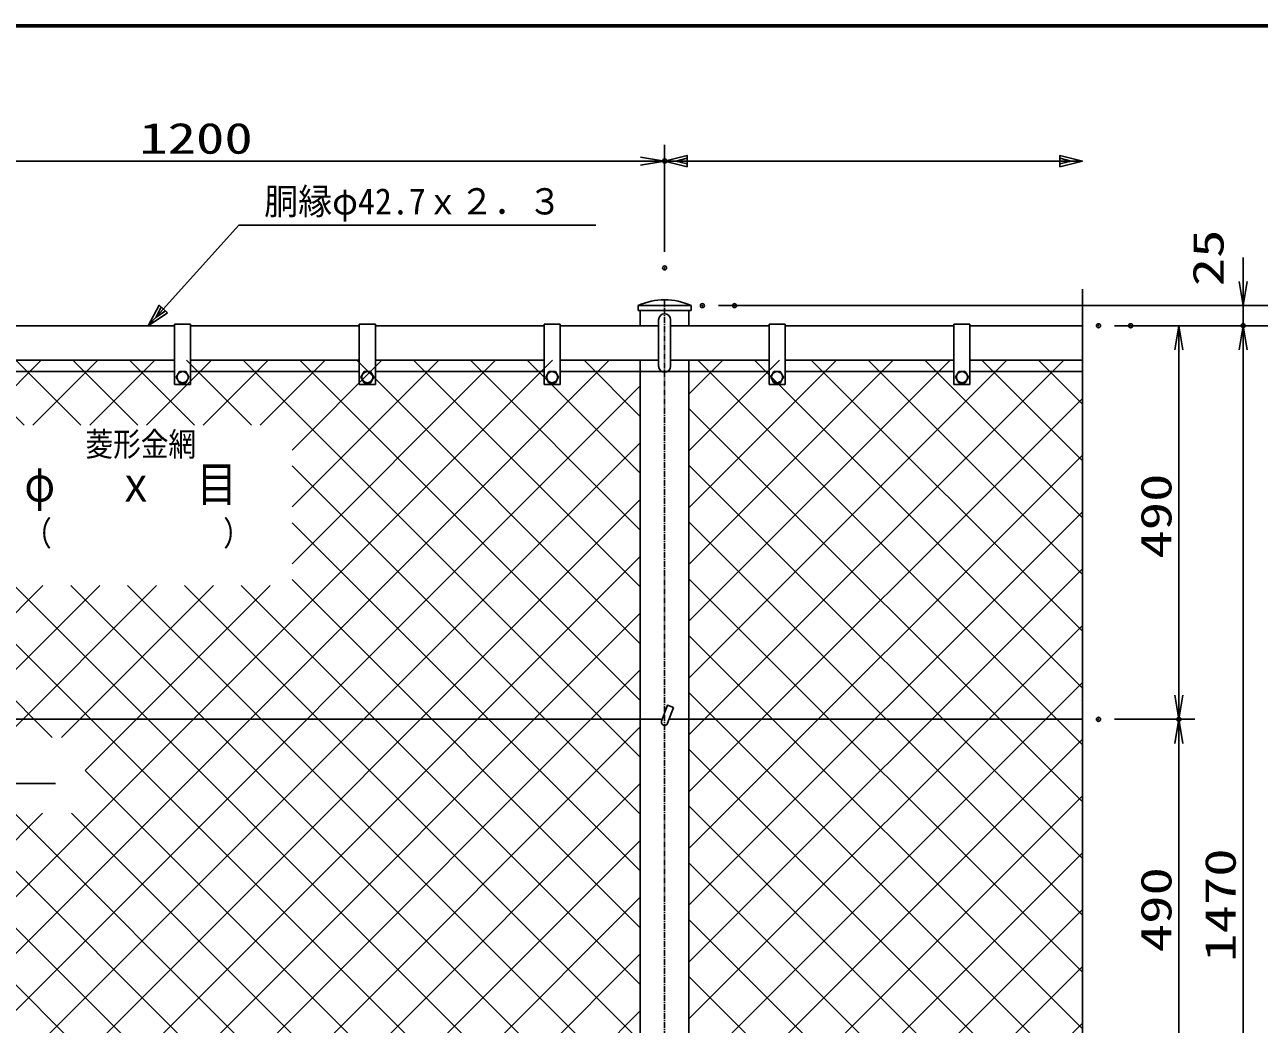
# Model space of a CAD drawing. Units: millimetres, scale not verified. Extents: x -2950 to 2950, y -2100 to 2100.
# Drawn here: x -1574 to -38, y 706 to 1950 of the extents above; entities that cross this region are included whole.
import ezdxf
from ezdxf.enums import TextEntityAlignment as Align

# ---------------------------------------------------------------- set-up
doc = ezdxf.new("R2010")
doc.units = ezdxf.units.MM
doc.header["$LTSCALE"] = 10
doc.header["$PDMODE"] = 32
doc.header["$PDSIZE"] = 5
doc.linetypes.add('USER1', pattern=[1.125, 0.75, -0.125, 0.125, -0.125])
for name, color, linetype, lineweight in [('0-1_1', 7, 'Continuous', 25), ('0-2_0', 7, 'Continuous', 25), ('0-3_2', 7, 'Continuous', 25), ('0-4_EXTCNT-L', 2, 'Continuous', 25), ('0-6_WAKU', 7, 'Continuous', 25)]:
    doc.layers.add(name, color=color, linetype=linetype, lineweight=lineweight)
doc.layers.add('0-5_DEFPOINTS', color=7, linetype='Continuous')
doc.styles.add('ＭＳ ゴシック', font='')
doc.styles.get('ＭＳ ゴシック').set_extended_font_data('MS Gothic')

# ---------------------------------------------------------------- blocks, each defined once
blk = doc.blocks.new('C41')
at = {"layer": '0-1_1', "color": 4}
for points in [[(14698.2, 37722.4), (15824.6, 38972.4), (20269.6, 38972.4)], [(14911.6, 37907), (14791.9, 37826.4), (14859.6, 37953.9)]]:
    blk.add_lwpolyline(points, dxfattribs=at)
blk.add_lwpolyline([(14937.6, 37883.6), (14698.2, 37722.4), (14833.6, 37977.3)], close=True, dxfattribs=at)
blk = doc.blocks.new('DARROWS')
at = {"layer": '0-2_0', "color": 2}
blk.add_line((0, 0), (-9.991, 0), dxfattribs=at)
blk.add_lwpolyline([(-10, -1.667), (0, 0), (-10, 1.667)], dxfattribs=at)
blk = doc.blocks.new('C40')
at = {"layer": '0-1_1', "color": 4}
blk.add_line((34816.5, 35106.8), (34824.6, 35099.4), dxfattribs=at)
blk = doc.blocks.new('X60')
at = {"layer": '0-2_0', "color": 4}
for p, q in [((14605.3, 23797.7), (25612.3, 34804.7)), ((14605.3, 24504.8), (24905.2, 34804.7)), ((14605.3, 31575.8), (17834.1, 34804.7)), ((14605.3, 32282.9), (17127, 34804.7)), ((14605.3, 32990), (16419.9, 34804.7)), ((14605.3, 33697.2), (15712.8, 34804.7)), ((14605.3, 34404.3), (15005.7, 34804.7)), ((25999.3, 23498.2), (14692.8, 34804.7)), ((17672.9, 32531.6), (15399.9, 34804.7)), ((17672.9, 33238.7), (16107, 34804.7)), ((17672.9, 33945.9), (16814.1, 34804.7)), ((18330.6, 33995.3), (17521.2, 34804.7)), ((17731.9, 33995.3), (18541.2, 34804.7)), ((19037.7, 33995.3), (18228.3, 34804.7)), ((18439, 33995.3), (19248.3, 34804.7)), ((19744.8, 33995.3), (18935.4, 34804.7)), ((19146.1, 33995.3), (19955.4, 34804.7)), ((20451.9, 33995.3), (19642.5, 34804.7)), ((19853.2, 33995.3), (20662.5, 34804.7)), ((21159, 33995.3), (20349.7, 34804.7)), ((20560.3, 33995.3), (21369.6, 34804.7)), ((25999.3, 29862.2), (21056.8, 34804.7)), ((21267.4, 33995.3), (22076.8, 34804.7)), ((21664.5, 32271.1), (24198.1, 34804.7)), ((21664.5, 32978.2), (23491, 34804.7)), ((21664.5, 33685.3), (22783.9, 34804.7)), ((25999.3, 30569.3), (21763.9, 34804.7)), ((25999.3, 31276.4), (22471, 34804.7)), ((25999.3, 31983.5), (23178.1, 34804.7)), ((25999.3, 32690.6), (23885.2, 34804.7)), ((25999.3, 33397.7), (24592.3, 34804.7)), ((25999.3, 34104.8), (25299.4, 34804.7)), ((14605.3, 23090.6), (25999.3, 34484.6)), ((18680.2, 30110.1), (14605.3, 34185.1)), ((14605.3, 30868.7), (17672.9, 33936.4)), ((14605.3, 22383.4), (25999.3, 33777.4)), ((17973.1, 30110.1), (14605.3, 33478)), ((25999.3, 29155.1), (21664.5, 33489.9)), ((14605.3, 30161.6), (17672.9, 33229.3)), ((14605.3, 21676.3), (25999.3, 33070.3)), ((17266, 30110.1), (14605.3, 32770.9)), ((25999.3, 28448), (21664.5, 32782.8)), ((14605.3, 29454.5), (17672.9, 32522.2)), ((14605.3, 20969.2), (25999.3, 32363.2)), ((16675.1, 29994), (14605.3, 32063.8)), ((14605.3, 28747.4), (17858.1, 32000.2)), ((16675.1, 30110.1), (18565.2, 32000.2)), ((17382.2, 30110.1), (19272.3, 32000.2)), ((18089.3, 30110.1), (19979.4, 32000.2)), ((25999.3, 24205.3), (18204.4, 32000.2)), ((18796.4, 30110.1), (20686.5, 32000.2)), ((25999.3, 24912.4), (18911.5, 32000.2)), ((19091, 29697.6), (21393.6, 32000.2)), ((25999.3, 25619.5), (19618.6, 32000.2)), ((25999.3, 26326.6), (20325.7, 32000.2)), ((25999.3, 27033.7), (21032.8, 32000.2)), ((25999.3, 27740.8), (21664.5, 32075.7)), ((15217.8, 20874.7), (25999.3, 31656.1)), ((16675.1, 29286.9), (14605.3, 31356.7)), ((15924.9, 20874.7), (25999.3, 30949)), ((22180, 23074.8), (14605.3, 30649.6)), ((16632, 20874.7), (25999.3, 30241.9)), ((14605.3, 28040.3), (16675.1, 30110.1)), ((21472.9, 23074.8), (14605.3, 29942.5)), ((25999.3, 22791.1), (19091, 29699.4)), ((17339.1, 20874.7), (25999.3, 29534.8)), ((14605.3, 27333.2), (16675.1, 29403)), ((20765.8, 23074.8), (14605.3, 29235.4)), ((14605.3, 25211.9), (18558.5, 29165.1)), ((14605.3, 25919), (17851.4, 29165.1)), ((14605.3, 26626.1), (17144.3, 29165.1)), ((22887.1, 23074.8), (16796.8, 29165.1)), ((23594.2, 23074.8), (17504, 29165.1)), ((24301.3, 23074.8), (18211.1, 29165.1)), ((25008.4, 23074.8), (18918.2, 29165.1)), ((18046.2, 20874.7), (25999.3, 28827.7)), ((20719.1, 22414.4), (14605.3, 28528.2)), ((20953.5, 23074.8), (25999.3, 28120.6)), ((21551.7, 20874.7), (14605.3, 27821.1)), ((21660.6, 23074.8), (25999.3, 27413.5)), ((20844.6, 20874.7), (14605.3, 27114)), ((22367.7, 23074.8), (25999.3, 26706.4)), ((20137.5, 20874.7), (14605.3, 26406.9)), ((23074.8, 23074.8), (25999.3, 25999.3)), ((19430.4, 20874.7), (14605.3, 25699.8)), ((23781.9, 23074.8), (25999.3, 25292.2)), ((18723.3, 20874.7), (14605.3, 24992.7)), ((24489, 23074.8), (25999.3, 24585.1)), ((18016.2, 20874.7), (14605.3, 24285.6)), ((25196.1, 23074.8), (25999.3, 23878)), ((17309.1, 20874.7), (14605.3, 23578.5)), ((25498.4, 22670), (25999.3, 23170.8)), ((16602, 20874.7), (14605.3, 22871.4)), ((18753.4, 20874.7), (20719.1, 22840.4)), ((24410.2, 20874.7), (25999.3, 22463.7)), ((25999.3, 22084), (25498.4, 22584.9)), ((15894.9, 20874.7), (14605.3, 22164.3)), ((19460.5, 20874.7), (20719.1, 22133.3)), ((20167.6, 20874.7), (21317.7, 22024.8)), ((20874.7, 20874.7), (22024.8, 22024.8)), ((22258.8, 20874.7), (21108.7, 22024.8)), ((21581.8, 20874.7), (22731.9, 22024.8)), ((22965.9, 20874.7), (21815.9, 22024.8)), ((22288.9, 20874.7), (23439, 22024.8)), ((23673.1, 20874.7), (22523, 22024.8)), ((22996, 20874.7), (24146.1, 22024.8)), ((24380.2, 20874.7), (23230.1, 22024.8)), ((23703.1, 20874.7), (24853.2, 22024.8)), ((25087.3, 20874.7), (23937.2, 22024.8)), ((25794.4, 20874.7), (24644.3, 22024.8)), ((25999.3, 21376.9), (25351.4, 22024.8)), ((25117.3, 20874.7), (25999.3, 21756.6)), ((15187.8, 20874.7), (14605.3, 21457.2)), ((25824.4, 20874.7), (25999.3, 21049.5))]:
    blk.add_line(p, q, dxfattribs=at)
blk = doc.blocks.new('X61')
at = {"layer": '0-2_0', "color": 4}
for p, q in [((26605.3, 30140.8), (31269.1, 34804.7)), ((26605.3, 30847.9), (30562, 34804.7)), ((26605.3, 31555), (29854.9, 34804.7)), ((26605.3, 32262.1), (29147.8, 34804.7)), ((26605.3, 32969.2), (28440.7, 34804.7)), ((26605.3, 33676.3), (27733.6, 34804.7)), ((26605.3, 34383.4), (27026.5, 34804.7)), ((31502.3, 30016), (26713.6, 34804.7)), ((31502.3, 30723.1), (27420.7, 34804.7)), ((31502.3, 31430.2), (28127.8, 34804.7)), ((31502.3, 32137.3), (28834.9, 34804.7)), ((31502.3, 32844.4), (29542, 34804.7)), ((31502.3, 33551.6), (30249.1, 34804.7)), ((31502.3, 34258.7), (30956.3, 34804.7)), ((26605.3, 29433.7), (31502.3, 34330.7)), ((31502.3, 29308.9), (26605.3, 34205.9)), ((26605.3, 28726.6), (31502.3, 33623.6)), ((31502.3, 28601.8), (26605.3, 33498.8)), ((26605.3, 28019.5), (31502.3, 32916.5)), ((31502.3, 27894.7), (26605.3, 32791.7)), ((26605.3, 27312.4), (31502.3, 32209.4)), ((31502.3, 27187.6), (26605.3, 32084.6)), ((26605.3, 26605.3), (31502.3, 31502.3)), ((31502.3, 26480.5), (26605.3, 31377.5)), ((26605.3, 25898.2), (31502.3, 30795.2)), ((31502.3, 25773.4), (26605.3, 30670.4)), ((26605.3, 25191.1), (31502.3, 30088.1)), ((31502.3, 25066.3), (26605.3, 29963.3)), ((26605.3, 24483.9), (31502.3, 29380.9)), ((31502.3, 24359.2), (26605.3, 29256.2)), ((26605.3, 23776.8), (31502.3, 28673.8)), ((31502.3, 23652.1), (26605.3, 28549.1)), ((26605.3, 23069.7), (31502.3, 27966.7)), ((31502.3, 22945), (26605.3, 27842)), ((26605.3, 22362.6), (31502.3, 27259.6)), ((31502.3, 22237.8), (26605.3, 27134.8)), ((26605.3, 21655.5), (31502.3, 26552.5)), ((31502.3, 21530.7), (26605.3, 26427.7)), ((26605.3, 20948.4), (31502.3, 25845.4)), ((31451.2, 20874.7), (26605.3, 25720.6)), ((27238.6, 20874.7), (31502.3, 25138.3)), ((30744.1, 20874.7), (26605.3, 25013.5)), ((30037, 20874.7), (26605.3, 24306.4)), ((27945.7, 20874.7), (31502.3, 24431.2)), ((28652.8, 20874.7), (31502.3, 23724.1)), ((29329.9, 20874.7), (26605.3, 23599.3)), ((29360, 20874.7), (31502.3, 23017)), ((28622.8, 20874.7), (26605.3, 22892.2)), ((30067.1, 20874.7), (31502.3, 22309.9)), ((27915.7, 20874.7), (26605.3, 22185.1)), ((30774.2, 20874.7), (31502.3, 21602.8)), ((27208.6, 20874.7), (26605.3, 21478)), ((31481.3, 20874.7), (31502.3, 20895.7))]:
    blk.add_line(p, q, dxfattribs=at)

msp = doc.modelspace()

# ---------------------------------------------------------------- linework, layer by layer
at = {"layer": '0-1_1', "color": 2}
for p, q in [((-57.68, 1630.4), (-57.68, 1660.4)), ((-57.68, 1600.4), (-57.68, 1575.4)), ((-57.68, 1545.4), (-57.68, 135.4)), ((-57.68, 1545.4), (-57.68, 1515.4))]:
    msp.add_line(p, q, dxfattribs=at)
at = {"layer": '0-1_1', "color": 4}
for p, q in [((-257.68, 1620.94), (-257.68, 367.26)), ((-1735.46, 1005.4), (-1535.96, 1005.4))]:
    msp.add_line(p, q, dxfattribs=at)
at = {"layer": '0-1_1'}
for p, q in [((-744.68, 1600.4), (-810.68, 1600.4)), ((-810.68, 1600.4), (-810.68, 1594.4)), ((-744.68, 1600.4), (-744.68, 1594.4)), ((-744.68, 1594.4), (-810.68, 1594.4)), ((-807.98, 1594.4), (-807.98, 1575.4)), ((-785.18, 1582.78), (-785.18, 1524.9)), ((-770.18, 1582.78), (-770.18, 1524.9)), ((-747.38, 1594.4), (-747.38, 1575.4)), ((-1387.68, 1575.4), (-1597.68, 1575.4)), ((-1387.68, 1577.4), (-1387.68, 1502.4)), ((-1367.68, 1577.4), (-1387.68, 1577.4)), ((-1367.68, 1577.4), (-1367.68, 1502.4)), ((-1157.68, 1575.4), (-1367.68, 1575.4)), ((-1157.68, 1577.4), (-1157.68, 1502.4)), ((-1137.68, 1577.4), (-1157.68, 1577.4)), ((-1137.68, 1577.4), (-1137.68, 1502.4)), ((-927.68, 1575.4), (-1137.68, 1575.4)), ((-927.68, 1577.4), (-927.68, 1502.4)), ((-907.68, 1577.4), (-927.68, 1577.4)), ((-907.68, 1577.4), (-907.68, 1502.4)), ((-785.18, 1575.4), (-907.68, 1575.4)), ((-647.68, 1575.4), (-770.18, 1575.4)), ((-647.68, 1577.4), (-647.68, 1502.4)), ((-647.68, 1577.4), (-627.68, 1577.4)), ((-627.68, 1577.4), (-627.68, 1502.4)), ((-417.68, 1575.4), (-627.68, 1575.4)), ((-417.68, 1577.4), (-417.68, 1502.4)), ((-417.68, 1577.4), (-397.68, 1577.4)), ((-397.68, 1577.4), (-397.68, 1502.4)), ((-257.68, 1575.4), (-397.68, 1575.4)), ((-1387.68, 1532.4), (-1597.68, 1532.4)), ((-1157.68, 1532.4), (-1367.68, 1532.4)), ((-927.68, 1532.4), (-1137.68, 1532.4)), ((-785.18, 1532.4), (-907.68, 1532.4)), ((-807.98, 1532.4), (-807.98, 139.4)), ((-647.68, 1532.4), (-770.18, 1532.4)), ((-747.38, 1532.4), (-747.38, 139.4)), ((-417.68, 1532.4), (-627.68, 1532.4)), ((-257.68, 1532.4), (-397.68, 1532.4)), ((-1387.68, 1518.4), (-1597.68, 1518.4)), ((-1157.68, 1518.4), (-1367.68, 1518.4)), ((-927.68, 1518.4), (-1137.68, 1518.4)), ((-807.98, 1518.4), (-907.68, 1518.4)), ((-647.68, 1518.4), (-807.98, 1518.4)), ((-417.68, 1518.4), (-627.68, 1518.4)), ((-257.68, 1518.4), (-397.68, 1518.4)), ((-1367.68, 1502.4), (-1387.68, 1502.4)), ((-1137.68, 1502.4), (-1157.68, 1502.4)), ((-907.68, 1502.4), (-927.68, 1502.4)), ((-647.68, 1502.4), (-627.68, 1502.4)), ((-417.68, 1502.4), (-397.68, 1502.4)), ((-773.92, 1080.47), (-766.74, 1100.2)), ((-780.64, 1085.4), (-1972.13, 1085.4)), ((-257.68, 1085.4), (-772.13, 1085.4))]:
    msp.add_line(p, q, dxfattribs=at)
at = {"layer": '0-1_1', "color": 4, "linetype": 'USER1'}
msp.add_line((-777.68, 1608.4), (-777.68, -209.6), dxfattribs=at)
at = {"layer": '0-1_1', "color": 1}
for p, q in [((-710.68, 1600.4), (-37.68, 1600.4)), ((-217.68, 1575.4), (-37.68, 1575.4)), ((-177.68, 1575.4), (-37.68, 1575.4)), ((-177.68, 1575.4), (40.42, 1575.4))]:
    msp.add_line(p, q, dxfattribs=at)
at = {"layer": '0-1_1', "color": 4}
msp.add_lwpolyline([(-749.68, 1773.4), (-777.68, 1780.4), (-749.68, 1787.4)], close=True, dxfattribs=at)
for points in [[(-777.68, 1780.4), (-257.68, 1780.4), (-285.68, 1773.4), (-285.68, 1787.4), (-257.68, 1780.4)], [(-749.68, 1776.9), (-763.68, 1780.4), (-749.68, 1783.9)], [(-285.68, 1783.9), (-271.68, 1780.4), (-285.68, 1776.9)]]:
    msp.add_lwpolyline(points, dxfattribs=at)
at = {"layer": '0-1_1'}
msp.add_lwpolyline([(-781.44, 1083.2), (-774.26, 1102.94), (-766.74, 1100.2)], dxfattribs=at)
for centre, radius, start, end in [((-777.68, 1582.78), 7.5, 359.99999, 179.99999), ((-777.68, 1524.9), 7.5, 180, 0), ((-777.68, 1081.84), 4, 159.99965, 339.99972)]:
    msp.add_arc(centre, radius, start, end, dxfattribs=at)
at = {"layer": '0-3_2'}
for p, q in [((-921.68, 1518.32), (-925.68, 1511.4)), ((-925.68, 1511.4), (-921.68, 1504.47)), ((-913.68, 1518.32), (-921.68, 1518.32)), ((-909.68, 1511.4), (-913.68, 1518.32)), ((-913.68, 1504.47), (-909.68, 1511.4)), ((-415.68, 1511.4), (-411.68, 1518.32)), ((-411.68, 1504.47), (-415.68, 1511.4)), ((-411.68, 1518.32), (-403.68, 1518.32)), ((-403.68, 1518.32), (-399.68, 1511.4)), ((-399.68, 1511.4), (-403.68, 1504.47)), ((-921.68, 1504.47), (-913.68, 1504.47)), ((-403.68, 1504.47), (-411.68, 1504.47))]:
    msp.add_line(p, q, dxfattribs=at)
for points in [[(-1369.68, 1511.4), (-1373.68, 1518.32), (-1381.68, 1518.32), (-1385.68, 1511.4), (-1381.68, 1504.47), (-1373.68, 1504.47)], [(-1139.68, 1511.4), (-1143.68, 1518.32), (-1151.68, 1518.32), (-1155.68, 1511.4), (-1151.68, 1504.47), (-1143.68, 1504.47)], [(-645.68, 1511.4), (-641.68, 1518.32), (-633.68, 1518.32), (-629.68, 1511.4), (-633.68, 1504.47), (-641.68, 1504.47)]]:
    msp.add_lwpolyline(points, close=True, dxfattribs=at)
for centre in [(-1377.68, 1511.4), (-1147.68, 1511.4), (-917.68, 1511.4), (-637.68, 1511.4), (-407.68, 1511.4)]:
    msp.add_circle(centre, 6.93, dxfattribs=at)
at = {"layer": '0-4_EXTCNT-L', "color": 1}
for p, q in [((-777.68, 1667.4), (-777.68, 1800.4)), ((-670.68, 1600.4), (128.1, 1600.4)), ((-217.68, 1575.4), (-117.68, 1575.4)), ((-217.68, 1085.4), (-117.68, 1085.4)), ((-217.68, 1085.4), (-117.68, 1085.4))]:
    msp.add_line(p, q, dxfattribs=at)
at = {"layer": '0-4_EXTCNT-L'}
for p, q in [((-1947.68, 1780.4), (-807.68, 1780.4)), ((-137.68, 1545.4), (-137.68, 1115.4)), ((-137.68, 1055.4), (-137.68, 625.4))]:
    msp.add_line(p, q, dxfattribs=at)
at = {"layer": '0-4_EXTCNT-L', "color": 7}
msp.add_arc((-777.68, 1530.14), 77.62, 64.84082, 115.15918, dxfattribs=at)
at = {"layer": '0-5_DEFPOINTS'}
for p in [(-777.68, 1780.4), (-777.68, 1647.4), (-730.68, 1600.4), (-690.68, 1600.4), (-237.68, 1575.4), (-197.68, 1575.4), (-57.68, 1575.4), (-237.68, 1085.4), (-137.68, 1085.4)]:
    msp.add_point(p, dxfattribs=at)
at = {"layer": '0-6_WAKU'}
msp.add_line((-2698.59, 1948.83), (2798.74, 1948.83), dxfattribs=at)
msp.add_lwpolyline([(-2699.92, 1950.16), (2800.08, 1950.16), (2800.08, -1949.84), (-2699.92, -1949.84)], close=True, dxfattribs=at)
msp.add_lwpolyline([(-2697.26, -1947.17), (-2697.26, 1947.49), (2797.41, 1947.49)], dxfattribs=at)

# ---------------------------------------------------------------- block references
at = {"layer": '0-1_1', "xscale": 3, "yscale": 3}
for p, rotation in [((-57.68, 1600.4), 270), ((-57.68, 1575.4), 90), ((-57.68, 1575.4), 90)]:
    msp.add_blockref('DARROWS', p, dxfattribs=dict(at, rotation=rotation))
at = {"layer": '0-2_0', "xscale": 0.1, "yscale": 0.1}
for name, p in [('C41', (-2890.14, -2196.85)), ('C40', (-3740.14, -2401.85))]:
    msp.add_blockref(name, p, dxfattribs=at)
at = {"layer": '0-4_EXTCNT-L'}
for name, p, xscale, yscale in [('DARROWS', (-777.68, 1780.4), 3, 3), ('X60', (-3407.91, -1948.07), 0.1, 0.1), ('X61', (-3407.91, -1948.07), 0.1, 0.1)]:
    msp.add_blockref(name, p, dxfattribs=dict(at, xscale=xscale, yscale=yscale))
at = {"layer": '0-4_EXTCNT-L', "xscale": 3, "yscale": 3}
for p, rotation in [((-137.68, 1575.4), 90), ((-137.68, 1085.4), 270), ((-137.68, 1085.4), 90)]:
    msp.add_blockref('DARROWS', p, dxfattribs=dict(at, rotation=rotation))

# ---------------------------------------------------------------- texts
at = {"layer": '0-1_1', "color": 4, "style": 'ＭＳ ゴシック'}
for s, height, width, p in [('胴縁φ42.7ｘ２．３', 32.68, 0.95, (-1276.18, 1704.11)), ('菱形金網', 29.71, 0.85, (-1498.52, 1404.15)), ('φ   ｘ  目', 43.45, 0.85, (-1574.52, 1343.5)), ('（\u3000\u3000\u3000\u3000\u3000\u3000）', 30.65, 0.85, (-1575.92, 1292.49))]:
    msp.add_text(s, height=height, dxfattribs=dict(at, width=width)).set_placement(p, align=Align.BOTTOM_LEFT)
at = {"layer": '0-1_1', "color": 3, "style": 'ＭＳ ゴシック', "width": 1.35}
for s, p in [('25', (-70.45, 1624.45)), ('1470', (-55.28, 783.4))]:
    msp.add_text(s, height=38.49, rotation=90, dxfattribs=at).set_placement(p, align=Align.BOTTOM_LEFT)
at = {"layer": '0-4_EXTCNT-L', "color": 3, "style": 'ＭＳ ゴシック', "width": 1.35}
msp.add_text('1200', height=38.49, dxfattribs=at).set_placement((-1431.68, 1777.99), align=Align.BOTTOM_LEFT)
for p in [(-135.28, 1285.4), (-135.28, 795.4)]:
    msp.add_text('490', height=38.49, rotation=90, dxfattribs=at).set_placement(p, align=Align.BOTTOM_LEFT)

doc.saveas('drawing.dxf')
